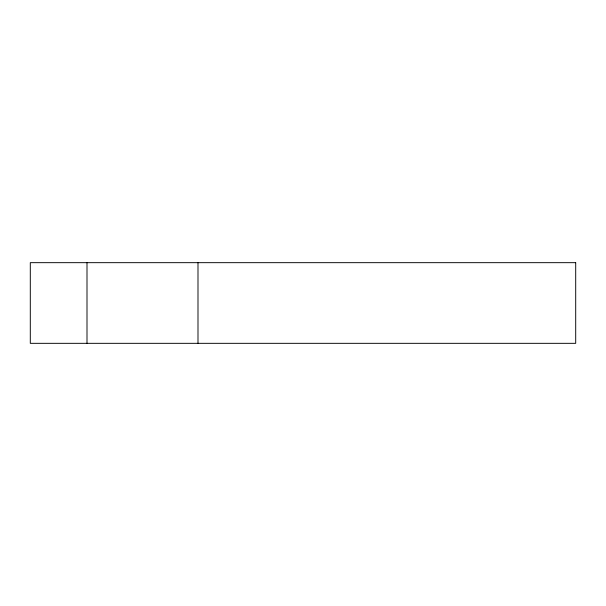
<?xml version="1.0" encoding="UTF-8"?>
<svg xmlns="http://www.w3.org/2000/svg" width="606" height="606" viewBox="0 0 606 606"><rect width="100%" height="100%" fill="white"/><g stroke="black" fill="none" stroke-linecap="round" stroke-linejoin="round"><path stroke-width="0.91" d="M197.995 262.671L197.995 343.329M86.999 262.671L86.999 343.329M575.7 262.671L30.3 262.671L30.3 343.329L575.7 343.329L575.7 262.671"/></g></svg>
